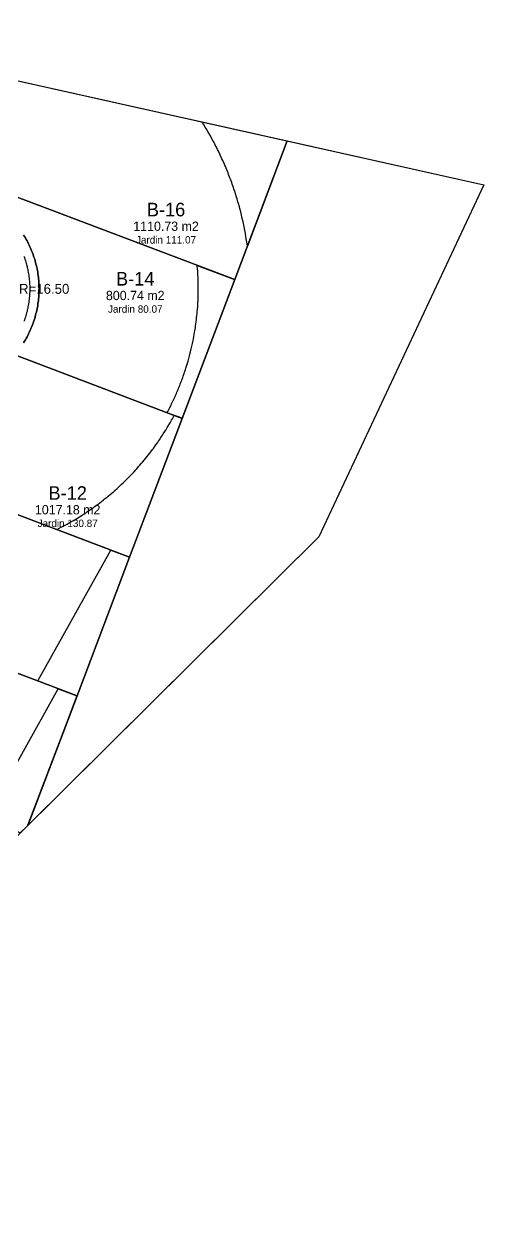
# Model space of a CAD drawing. Header units: metres. Extents: x 357848 to 358234, y 2285108 to 2285465.
# Drawn here: x 358159.7 to 358234, y 2285270.2 to 2285465.1 of the extents above; entities that cross this region are included whole.
import ezdxf
from ezdxf.enums import TextEntityAlignment as Align

# ---------------------------------------------------------------- set-up
doc = ezdxf.new("R2010")
doc.units = ezdxf.units.M
for name, color, linetype in [('ACCESO', 1, 'Continuous'), ('JARDIN-DONACION-10', 3, 'Continuous'), ('LOTES', 2, 'Continuous'), ('LOTES-GRANDES', 6, 'Continuous'), ('PARQUE-LINEAL', 94, 'Continuous'), ('POLIGONO', 5, 'Continuous'), ('TEXTO', 7, 'Continuous'), ('VIAL-ARROYO', 8, 'Continuous'), ('VIAL-DERECHO-VIA', 9, 'Continuous')]:
    doc.layers.add(name, color=color, linetype=linetype)

msp = doc.modelspace()

# ---------------------------------------------------------------- linework, layer by layer
at = {"layer": 'JARDIN-DONACION-10'}
for points in [[(358188.46, 2285449.3), (358188.46, 2285449.31), (358188.46, 2285449.31), (358188.46, 2285449.31), (358188.46, 2285449.31), (358188.46, 2285449.31), (358188.46, 2285449.31), (358188.46, 2285449.31), (358188.46, 2285449.31), (358188.46, 2285449.31), (358188.46, 2285449.31), (358188.46, 2285449.31), (358188.46, 2285449.32), (358188.46, 2285449.32), (358188.46, 2285449.32), (358188.46, 2285449.32), (358188.46, 2285449.32), (358188.46, 2285449.32), (358188.46, 2285449.32), (358188.46, 2285449.32), (358188.47, 2285449.32), (358188.47, 2285449.32), (358188.47, 2285449.32), (358188.47, 2285449.32), (358188.47, 2285449.32), (358202.22, 2285446.25), (358202.23, 2285446.25), (358202.23, 2285446.25), (358202.23, 2285446.25), (358202.23, 2285446.25), (358202.23, 2285446.25), (358202.23, 2285446.25), (358202.23, 2285446.25), (358202.23, 2285446.25), (358202.23, 2285446.24), (358202.23, 2285446.24), (358202.23, 2285446.24), (358202.23, 2285446.24), (358202.23, 2285446.24), (358202.23, 2285446.24), (358202.23, 2285446.24), (358202.23, 2285446.24), (358202.23, 2285446.24), (358195.79, 2285429.24), (358195.79, 2285429.24), (358195.79, 2285429.24), (358195.79, 2285429.24), (358195.79, 2285429.24), (358195.79, 2285429.24), (358195.79, 2285429.24), (358195.79, 2285429.24), (358195.79, 2285429.24), (358195.78, 2285429.24), (358195.78, 2285429.24), (358195.78, 2285429.23), (358195.78, 2285429.23), (358195.78, 2285429.23), (358195.78, 2285429.23), (358195.78, 2285429.24), (358195.78, 2285429.24), (358195.78, 2285429.24), (358195.78, 2285429.24), (358195.78, 2285429.24), (358195.77, 2285429.24), (358195.77, 2285429.24), (358195.77, 2285429.24), (358195.77, 2285429.24), (358195.77, 2285429.24), (358195.77, 2285429.24), (358195.77, 2285429.24), (358195.77, 2285429.24), (358195.72, 2285429.6), (358195.72, 2285429.6), (358195.68, 2285429.88), (358195.68, 2285429.88), (358195.6, 2285430.42), (358195.6, 2285430.42), (358195.55, 2285430.7), (358195.55, 2285430.7), (358195.46, 2285431.24), (358195.46, 2285431.24), (358195.41, 2285431.52), (358195.41, 2285431.52), (358195.3, 2285432.06), (358195.3, 2285432.06), (358195.25, 2285432.33), (358195.25, 2285432.33), (358195.14, 2285432.87), (358195.14, 2285432.87), (358195.08, 2285433.14), (358195.08, 2285433.14), (358194.96, 2285433.68), (358194.96, 2285433.68), (358194.89, 2285433.95), (358194.89, 2285433.95), (358194.76, 2285434.48), (358194.76, 2285434.48), (358194.7, 2285434.76), (358194.7, 2285434.76), (358194.56, 2285435.29), (358194.56, 2285435.29), (358194.49, 2285435.56), (358194.49, 2285435.56), (358194.34, 2285436.09), (358194.34, 2285436.09), (358194.26, 2285436.36), (358194.26, 2285436.36), (358194.11, 2285436.88), (358194.11, 2285436.88), (358194.03, 2285437.15), (358194.03, 2285437.15), (358193.86, 2285437.68), (358193.86, 2285437.68), (358193.78, 2285437.94), (358193.78, 2285437.94), (358193.6, 2285438.46), (358193.6, 2285438.46), (358193.51, 2285438.73), (358193.51, 2285438.73), (358193.33, 2285439.25), (358193.33, 2285439.25), (358193.24, 2285439.51), (358193.24, 2285439.51), (358193.05, 2285440.03), (358193.05, 2285440.03), (358192.95, 2285440.29), (358192.95, 2285440.29), (358192.75, 2285440.8), (358192.75, 2285440.8), (358192.65, 2285441.06), (358192.65, 2285441.06), (358192.45, 2285441.57), (358192.45, 2285441.57), (358192.34, 2285441.83), (358192.34, 2285441.83), (358192.12, 2285442.33), (358192.12, 2285442.33), (358192.01, 2285442.59), (358192.01, 2285442.59), (358191.79, 2285443.09), (358191.79, 2285443.09), (358191.67, 2285443.35), (358191.67, 2285443.35), (358191.44, 2285443.85), (358191.44, 2285443.85), (358191.32, 2285444.1), (358191.32, 2285444.1), (358191.09, 2285444.59), (358191.09, 2285444.59), (358190.96, 2285444.85), (358190.96, 2285444.85), (358190.71, 2285445.34), (358190.71, 2285445.34), (358190.59, 2285445.58), (358190.59, 2285445.59), (358190.33, 2285446.07), (358190.33, 2285446.07), (358190.2, 2285446.32), (358190.2, 2285446.32), (358189.94, 2285446.8), (358189.94, 2285446.8), (358189.8, 2285447.05), (358189.8, 2285447.05), (358189.53, 2285447.52), (358189.53, 2285447.52), (358189.39, 2285447.77), (358189.39, 2285447.77), (358189.11, 2285448.24), (358189.11, 2285448.24), (358188.97, 2285448.48), (358188.97, 2285448.48), (358188.68, 2285448.95), (358188.68, 2285448.95), (358188.53, 2285449.19), (358188.53, 2285449.19), (358188.46, 2285449.3)], [(358182.8, 2285402.28), (358182.8, 2285402.28), (358182.8, 2285402.28), (358182.8, 2285402.28), (358182.8, 2285402.28), (358182.8, 2285402.28), (358182.8, 2285402.29), (358182.8, 2285402.29), (358182.79, 2285402.29), (358182.79, 2285402.29), (358182.79, 2285402.29), (358182.79, 2285402.29), (358182.79, 2285402.29), (358182.79, 2285402.29), (358182.79, 2285402.29), (358182.79, 2285402.29), (358182.79, 2285402.3), (358182.8, 2285402.3), (358182.89, 2285402.48), (358182.89, 2285402.48), (358183.12, 2285402.91), (358183.12, 2285402.91), (358183.21, 2285403.09), (358183.21, 2285403.09), (358183.43, 2285403.52), (358183.43, 2285403.52), (358183.52, 2285403.71), (358183.52, 2285403.71), (358183.73, 2285404.14), (358183.73, 2285404.14), (358183.82, 2285404.34), (358183.82, 2285404.34), (358184.02, 2285404.77), (358184.02, 2285404.77), (358184.11, 2285404.96), (358184.11, 2285404.96), (358184.31, 2285405.4), (358184.31, 2285405.4), (358184.39, 2285405.6), (358184.39, 2285405.6), (358184.58, 2285406.04), (358184.58, 2285406.04), (358184.66, 2285406.23), (358184.66, 2285406.23), (358184.84, 2285406.68), (358184.84, 2285406.68), (358184.92, 2285406.88), (358184.92, 2285406.88), (358185.09, 2285407.32), (358185.09, 2285407.32), (358185.16, 2285407.52), (358185.16, 2285407.52), (358185.33, 2285407.97), (358185.33, 2285407.97), (358185.4, 2285408.17), (358185.4, 2285408.17), (358185.56, 2285408.62), (358185.56, 2285408.62), (358185.63, 2285408.82), (358185.63, 2285408.82), (358185.78, 2285409.28), (358185.78, 2285409.28), (358185.84, 2285409.48), (358185.84, 2285409.48), (358185.98, 2285409.94), (358185.98, 2285409.94), (358186.04, 2285410.14), (358186.04, 2285410.14), (358186.18, 2285410.6), (358186.18, 2285410.6), (358186.24, 2285410.81), (358186.24, 2285410.81), (358186.37, 2285411.27), (358186.37, 2285411.27), (358186.42, 2285411.47), (358186.42, 2285411.47), (358186.54, 2285411.94), (358186.54, 2285411.94), (358186.59, 2285412.14), (358186.59, 2285412.14), (358186.71, 2285412.61), (358186.71, 2285412.61), (358186.75, 2285412.81), (358186.75, 2285412.81), (358186.86, 2285413.28), (358186.86, 2285413.28), (358186.9, 2285413.49), (358186.9, 2285413.49), (358187, 2285413.96), (358187, 2285413.96), (358187.04, 2285414.17), (358187.04, 2285414.17), (358187.13, 2285414.64), (358187.13, 2285414.64), (358187.17, 2285414.85), (358187.17, 2285414.85), (358187.25, 2285415.32), (358187.25, 2285415.32), (358187.29, 2285415.53), (358187.29, 2285415.53), (358187.36, 2285416), (358187.36, 2285416), (358187.39, 2285416.21), (358187.39, 2285416.21), (358187.46, 2285416.69), (358187.46, 2285416.69), (358187.49, 2285416.9), (358187.49, 2285416.9), (358187.54, 2285417.37), (358187.54, 2285417.37), (358187.57, 2285417.58), (358187.57, 2285417.58), (358187.62, 2285418.06), (358187.62, 2285418.06), (358187.64, 2285418.27), (358187.64, 2285418.27), (358187.68, 2285418.75), (358187.68, 2285418.75), (358187.7, 2285418.96), (358187.7, 2285418.96), (358187.74, 2285419.44), (358187.74, 2285419.44), (358187.75, 2285419.65), (358187.75, 2285419.65), (358187.78, 2285420.13), (358187.78, 2285420.13), (358187.79, 2285420.34), (358187.79, 2285420.34), (358187.81, 2285420.82), (358187.81, 2285420.82), (358187.81, 2285421.03), (358187.81, 2285421.03), (358187.83, 2285421.51), (358187.83, 2285421.51), (358187.83, 2285421.72), (358187.83, 2285421.72), (358187.83, 2285422.2), (358187.83, 2285422.2), (358187.83, 2285422.41), (358187.83, 2285422.41), (358187.83, 2285422.89), (358187.83, 2285422.89), (358187.83, 2285423.1), (358187.83, 2285423.1), (358187.81, 2285423.58), (358187.81, 2285423.58), (358187.81, 2285423.8), (358187.81, 2285423.8), (358187.79, 2285424.28), (358187.79, 2285424.28), (358187.78, 2285424.49), (358187.78, 2285424.49), (358187.75, 2285424.97), (358187.75, 2285424.97), (358187.74, 2285425.18), (358187.74, 2285425.18), (358187.7, 2285425.66), (358187.7, 2285425.66), (358187.68, 2285425.87), (358187.68, 2285425.87), (358187.66, 2285426.09), (358187.66, 2285426.09), (358187.66, 2285426.09), (358187.66, 2285426.09), (358187.66, 2285426.09), (358187.66, 2285426.09), (358187.66, 2285426.09), (358187.67, 2285426.1), (358187.67, 2285426.1), (358187.67, 2285426.1), (358187.67, 2285426.1), (358187.67, 2285426.1), (358187.67, 2285426.1), (358187.67, 2285426.1), (358187.67, 2285426.1), (358187.67, 2285426.1), (358187.67, 2285426.1), (358187.67, 2285426.1), (358187.67, 2285426.1), (358187.68, 2285426.1), (358187.68, 2285426.1), (358187.68, 2285426.1), (358193.72, 2285423.81), (358193.72, 2285423.81), (358193.72, 2285423.81), (358193.72, 2285423.81), (358193.73, 2285423.81), (358193.73, 2285423.81), (358193.73, 2285423.81), (358193.73, 2285423.8), (358193.73, 2285423.8), (358193.73, 2285423.8), (358193.73, 2285423.8), (358193.73, 2285423.8), (358193.73, 2285423.8), (358193.73, 2285423.8), (358193.73, 2285423.8), (358193.73, 2285423.8), (358193.73, 2285423.8), (358185.23, 2285401.37), (358185.23, 2285401.37), (358185.23, 2285401.37), (358185.23, 2285401.37), (358185.23, 2285401.37), (358185.23, 2285401.37), (358185.23, 2285401.37), (358185.23, 2285401.37), (358185.22, 2285401.37), (358185.22, 2285401.37), (358185.22, 2285401.37), (358185.22, 2285401.37), (358185.22, 2285401.37), (358185.22, 2285401.37), (358185.22, 2285401.37), (358185.22, 2285401.37), (358185.22, 2285401.37), (358182.8, 2285402.28)], [(358164.97, 2285383.37), (358164.97, 2285383.37), (358164.97, 2285383.37), (358164.97, 2285383.37), (358164.97, 2285383.37), (358164.97, 2285383.38), (358164.97, 2285383.38), (358164.97, 2285383.38), (358164.97, 2285383.38), (358164.96, 2285383.38), (358164.96, 2285383.38), (358164.96, 2285383.38), (358164.96, 2285383.38), (358164.96, 2285383.38), (358164.96, 2285383.38), (358164.96, 2285383.38), (358164.96, 2285383.39), (358164.97, 2285383.39), (358164.97, 2285383.39), (358164.97, 2285383.39), (358164.97, 2285383.39), (358164.97, 2285383.39), (358164.97, 2285383.39), (358164.97, 2285383.39), (358164.97, 2285383.39), (358165.34, 2285383.58), (358165.34, 2285383.58), (358165.54, 2285383.68), (358165.54, 2285383.68), (358165.98, 2285383.91), (358165.98, 2285383.91), (358166.17, 2285384.01), (358166.17, 2285384.01), (358166.6, 2285384.25), (358166.6, 2285384.25), (358166.79, 2285384.35), (358166.79, 2285384.35), (358167.22, 2285384.6), (358167.22, 2285384.6), (358167.41, 2285384.71), (358167.41, 2285384.71), (358167.83, 2285384.96), (358167.84, 2285384.96), (358168.02, 2285385.07), (358168.02, 2285385.07), (358168.44, 2285385.32), (358168.44, 2285385.32), (358168.63, 2285385.44), (358168.63, 2285385.44), (358169.05, 2285385.7), (358169.05, 2285385.7), (358169.23, 2285385.82), (358169.23, 2285385.82), (358169.64, 2285386.09), (358169.64, 2285386.09), (358169.82, 2285386.22), (358169.82, 2285386.22), (358170.23, 2285386.49), (358170.23, 2285386.49), (358170.41, 2285386.62), (358170.41, 2285386.62), (358170.81, 2285386.9), (358170.81, 2285386.9), (358170.99, 2285387.03), (358170.99, 2285387.03), (358171.39, 2285387.32), (358171.39, 2285387.32), (358171.57, 2285387.45), (358171.57, 2285387.45), (358171.96, 2285387.74), (358171.96, 2285387.74), (358172.13, 2285387.88), (358172.13, 2285387.88), (358172.52, 2285388.18), (358172.52, 2285388.18), (358172.69, 2285388.32), (358172.69, 2285388.32), (358173.07, 2285388.63), (358173.07, 2285388.63), (358173.25, 2285388.77), (358173.25, 2285388.77), (358173.62, 2285389.08), (358173.62, 2285389.08), (358173.79, 2285389.22), (358173.79, 2285389.22), (358174.16, 2285389.54), (358174.16, 2285389.54), (358174.33, 2285389.69), (358174.33, 2285389.69), (358174.69, 2285390.02), (358174.69, 2285390.02), (358174.86, 2285390.16), (358174.86, 2285390.16), (358175.22, 2285390.5), (358175.22, 2285390.5), (358175.38, 2285390.65), (358175.38, 2285390.65), (358175.74, 2285390.99), (358175.74, 2285390.99), (358175.89, 2285391.14), (358175.89, 2285391.14), (358176.24, 2285391.48), (358176.24, 2285391.48), (358176.4, 2285391.64), (358176.4, 2285391.64), (358176.74, 2285391.99), (358176.74, 2285391.99), (358176.9, 2285392.15), (358176.9, 2285392.15), (358177.24, 2285392.5), (358177.24, 2285392.5), (358177.39, 2285392.66), (358177.39, 2285392.66), (358177.72, 2285393.03), (358177.72, 2285393.03), (358177.87, 2285393.19), (358177.87, 2285393.19), (358178.19, 2285393.56), (358178.19, 2285393.56), (358178.34, 2285393.72), (358178.34, 2285393.72), (358178.66, 2285394.09), (358178.66, 2285394.09), (358178.8, 2285394.26), (358178.8, 2285394.26), (358179.12, 2285394.64), (358179.12, 2285394.64), (358179.26, 2285394.81), (358179.26, 2285394.81), (358179.57, 2285395.19), (358179.57, 2285395.19), (358179.7, 2285395.36), (358179.7, 2285395.36), (358180, 2285395.75), (358180, 2285395.75), (358180.14, 2285395.93), (358180.14, 2285395.93), (358180.43, 2285396.32), (358180.43, 2285396.32), (358180.57, 2285396.49), (358180.57, 2285396.49), (358180.86, 2285396.89), (358180.86, 2285396.89), (358180.98, 2285397.07), (358180.98, 2285397.07), (358181.27, 2285397.47), (358181.27, 2285397.47), (358181.39, 2285397.65), (358181.39, 2285397.65), (358181.67, 2285398.06), (358181.67, 2285398.06), (358181.79, 2285398.24), (358181.79, 2285398.24), (358182.06, 2285398.65), (358182.06, 2285398.65), (358182.18, 2285398.84), (358182.18, 2285398.84), (358182.44, 2285399.25), (358182.44, 2285399.25), (358182.56, 2285399.44), (358182.56, 2285399.44), (358182.81, 2285399.86), (358182.81, 2285399.86), (358182.93, 2285400.05), (358182.93, 2285400.05), (358183.18, 2285400.47), (358183.18, 2285400.47), (358183.29, 2285400.66), (358183.29, 2285400.66), (358183.53, 2285401.09), (358183.53, 2285401.09), (358183.64, 2285401.28), (358183.64, 2285401.28), (358183.87, 2285401.71), (358183.87, 2285401.71), (358183.94, 2285401.84), (358183.94, 2285401.84), (358183.94, 2285401.84), (358183.94, 2285401.84), (358183.94, 2285401.84), (358183.94, 2285401.84), (358183.94, 2285401.85), (358183.94, 2285401.85), (358183.94, 2285401.85), (358183.95, 2285401.85), (358183.95, 2285401.85), (358183.95, 2285401.85), (358183.95, 2285401.85), (358183.95, 2285401.85), (358183.95, 2285401.85), (358183.95, 2285401.85), (358185.22, 2285401.37), (358185.22, 2285401.37), (358185.22, 2285401.37), (358185.22, 2285401.36), (358185.22, 2285401.36), (358185.22, 2285401.36), (358185.22, 2285401.36), (358185.22, 2285401.36), (358185.22, 2285401.36), (358185.22, 2285401.36), (358185.22, 2285401.36), (358185.22, 2285401.36), (358185.22, 2285401.36), (358185.22, 2285401.36), (358185.22, 2285401.36), (358185.22, 2285401.35), (358185.22, 2285401.35), (358176.73, 2285378.93), (358176.73, 2285378.93), (358176.72, 2285378.93), (358176.72, 2285378.93), (358176.72, 2285378.93), (358176.72, 2285378.93), (358176.72, 2285378.92), (358176.72, 2285378.92), (358176.72, 2285378.92), (358176.72, 2285378.92), (358176.72, 2285378.92), (358176.72, 2285378.92), (358176.72, 2285378.92), (358176.72, 2285378.92), (358176.71, 2285378.92), (358176.71, 2285378.92), (358176.71, 2285378.92), (358164.97, 2285383.37)], [(358161.91, 2285358.87), (358161.91, 2285358.87), (358161.9, 2285358.87), (358161.9, 2285358.87), (358161.9, 2285358.87), (358161.9, 2285358.87), (358161.9, 2285358.87), (358161.9, 2285358.87), (358161.9, 2285358.87), (358161.9, 2285358.88), (358161.9, 2285358.88), (358161.9, 2285358.88), (358161.9, 2285358.88), (358161.9, 2285358.88), (358161.9, 2285358.88), (358161.9, 2285358.88), (358161.9, 2285358.88), (358161.9, 2285358.88), (358173.69, 2285380.06), (358173.69, 2285380.06), (358173.69, 2285380.06), (358173.69, 2285380.06), (358173.69, 2285380.06), (358173.69, 2285380.06), (358173.69, 2285380.06), (358173.69, 2285380.06), (358173.69, 2285380.06), (358173.7, 2285380.07), (358173.7, 2285380.07), (358173.7, 2285380.07), (358173.7, 2285380.07), (358173.7, 2285380.07), (358173.7, 2285380.06), (358173.7, 2285380.06), (358176.71, 2285378.92), (358176.71, 2285378.92), (358176.71, 2285378.92), (358176.72, 2285378.92), (358176.72, 2285378.92), (358176.72, 2285378.92), (358176.72, 2285378.92), (358176.72, 2285378.92), (358176.72, 2285378.92), (358176.72, 2285378.92), (358176.72, 2285378.92), (358176.72, 2285378.92), (358176.72, 2285378.91), (358176.72, 2285378.91), (358176.72, 2285378.91), (358176.72, 2285378.91), (358176.72, 2285378.91), (358168.22, 2285356.49), (358168.22, 2285356.49), (358168.22, 2285356.48), (358168.22, 2285356.48), (358168.22, 2285356.48), (358168.22, 2285356.48), (358168.22, 2285356.48), (358168.22, 2285356.48), (358168.22, 2285356.48), (358168.21, 2285356.48), (358168.21, 2285356.48), (358168.21, 2285356.48), (358168.21, 2285356.48), (358168.21, 2285356.48), (358168.21, 2285356.48), (358168.21, 2285356.48), (358168.21, 2285356.48), (358161.91, 2285358.87)]]:
    msp.add_lwpolyline(points, close=True, dxfattribs=at)
msp.add_lwpolyline([(358153.38, 2285336.45), (358165.16, 2285357.63), (358165.16, 2285357.63), (358165.17, 2285357.63), (358165.17, 2285357.63), (358165.17, 2285357.63), (358165.17, 2285357.63), (358165.17, 2285357.63), (358165.17, 2285357.63), (358165.17, 2285357.63), (358165.17, 2285357.63), (358165.17, 2285357.63), (358165.17, 2285357.63), (358165.17, 2285357.63), (358165.17, 2285357.63), (358165.18, 2285357.63), (358165.18, 2285357.63), (358168.21, 2285356.48), (358168.21, 2285356.48), (358168.21, 2285356.48), (358168.21, 2285356.48), (358168.21, 2285356.48), (358168.21, 2285356.48), (358168.21, 2285356.48), (358168.21, 2285356.48), (358168.21, 2285356.48), (358168.21, 2285356.47), (358168.21, 2285356.47), (358168.21, 2285356.47), (358168.21, 2285356.47), (358168.21, 2285356.47), (358168.21, 2285356.47), (358168.21, 2285356.47), (358168.21, 2285356.47), (358160.28, 2285335.52), (358160.28, 2285335.52), (358160.27, 2285335.52), (358160.27, 2285335.52), (358160.27, 2285335.52), (358159.04, 2285334.3)], dxfattribs=at)
at = {"layer": 'LOTES'}
for points in [[(358141.83, 2285443.47), (358193.73, 2285423.81), (358185.23, 2285401.36), (358158.15, 2285411.62)], [(358159.59, 2285413.59), (358159.73, 2285413.82), (358159.73, 2285413.82), (358159.73, 2285413.82), (358159.73, 2285413.82), (358159.73, 2285413.82), (358159.86, 2285414.06), (358159.86, 2285414.06), (358159.86, 2285414.06), (358159.86, 2285414.06), (358159.86, 2285414.06), (358160, 2285414.29), (358160, 2285414.29), (358160, 2285414.29), (358160, 2285414.29), (358160, 2285414.29), (358160.13, 2285414.53), (358160.13, 2285414.53), (358160.13, 2285414.53), (358160.13, 2285414.53), (358160.13, 2285414.53), (358160.25, 2285414.77), (358160.25, 2285414.77), (358160.25, 2285414.77), (358160.25, 2285414.77), (358160.25, 2285414.77), (358160.37, 2285415.01), (358160.37, 2285415.01), (358160.37, 2285415.01), (358160.37, 2285415.01), (358160.37, 2285415.01), (358160.49, 2285415.25), (358160.49, 2285415.25), (358160.49, 2285415.25), (358160.49, 2285415.25), (358160.49, 2285415.25), (358160.6, 2285415.5), (358160.6, 2285415.5), (358160.6, 2285415.5), (358160.6, 2285415.5), (358160.6, 2285415.5), (358160.71, 2285415.74), (358160.71, 2285415.74), (358160.71, 2285415.74), (358160.71, 2285415.74), (358160.71, 2285415.74), (358160.82, 2285415.99), (358160.82, 2285415.99), (358160.82, 2285415.99), (358160.82, 2285415.99), (358160.82, 2285415.99), (358160.92, 2285416.24), (358160.92, 2285416.24), (358160.92, 2285416.24), (358160.92, 2285416.24), (358160.92, 2285416.24), (358161.02, 2285416.5), (358161.02, 2285416.5), (358161.02, 2285416.5), (358161.02, 2285416.5), (358161.02, 2285416.5), (358161.11, 2285416.75), (358161.11, 2285416.75), (358161.11, 2285416.75), (358161.11, 2285416.75), (358161.11, 2285416.75), (358161.2, 2285417), (358161.2, 2285417), (358161.2, 2285417), (358161.2, 2285417), (358161.2, 2285417), (358161.28, 2285417.26), (358161.28, 2285417.26), (358161.28, 2285417.26), (358161.28, 2285417.26), (358161.28, 2285417.26), (358161.37, 2285417.52), (358161.37, 2285417.52), (358161.37, 2285417.52), (358161.37, 2285417.52), (358161.37, 2285417.52), (358161.44, 2285417.78), (358161.44, 2285417.78), (358161.44, 2285417.78), (358161.44, 2285417.78), (358161.44, 2285417.78), (358161.51, 2285418.04), (358161.51, 2285418.04), (358161.51, 2285418.04), (358161.51, 2285418.04), (358161.51, 2285418.04), (358161.58, 2285418.3), (358161.58, 2285418.3), (358161.58, 2285418.3), (358161.58, 2285418.3), (358161.58, 2285418.3), (358161.64, 2285418.56), (358161.64, 2285418.56), (358161.64, 2285418.56), (358161.64, 2285418.56), (358161.64, 2285418.56), (358161.7, 2285418.82), (358161.7, 2285418.82), (358161.7, 2285418.82), (358161.7, 2285418.82), (358161.7, 2285418.82), (358161.76, 2285419.09), (358161.76, 2285419.09), (358161.76, 2285419.09), (358161.76, 2285419.09), (358161.76, 2285419.09), (358161.81, 2285419.35), (358161.81, 2285419.35), (358161.81, 2285419.35), (358161.81, 2285419.35), (358161.81, 2285419.35), (358161.86, 2285419.62), (358161.86, 2285419.62), (358161.86, 2285419.62), (358161.86, 2285419.62), (358161.86, 2285419.62), (358161.9, 2285419.89), (358161.9, 2285419.89), (358161.9, 2285419.89), (358161.9, 2285419.89), (358161.9, 2285419.89), (358161.93, 2285420.15), (358161.93, 2285420.15), (358161.93, 2285420.15), (358161.93, 2285420.15), (358161.93, 2285420.15), (358161.97, 2285420.42), (358161.97, 2285420.42), (358161.97, 2285420.42), (358161.97, 2285420.42), (358161.97, 2285420.42), (358162, 2285420.69), (358162, 2285420.69), (358162, 2285420.69), (358162, 2285420.69), (358162, 2285420.69), (358162.02, 2285420.96), (358162.02, 2285420.96), (358162.02, 2285420.96), (358162.02, 2285420.96), (358162.02, 2285420.96), (358162.04, 2285421.23), (358162.04, 2285421.23), (358162.04, 2285421.23), (358162.04, 2285421.23), (358162.04, 2285421.23), (358162.06, 2285421.5), (358162.06, 2285421.5), (358162.06, 2285421.5), (358162.06, 2285421.5), (358162.06, 2285421.5), (358162.07, 2285421.77), (358162.07, 2285421.77), (358162.07, 2285421.77), (358162.07, 2285421.77), (358162.07, 2285421.77), (358162.07, 2285422.04), (358162.07, 2285422.04), (358162.07, 2285422.04), (358162.07, 2285422.04), (358162.07, 2285422.04), (358162.08, 2285422.31), (358162.08, 2285422.31), (358162.08, 2285422.31), (358162.08, 2285422.31), (358162.08, 2285422.31), (358162.07, 2285422.58), (358162.07, 2285422.58), (358162.07, 2285422.58), (358162.07, 2285422.58), (358162.07, 2285422.58), (358162.07, 2285422.85), (358162.07, 2285422.85), (358162.07, 2285422.85), (358162.07, 2285422.85), (358162.07, 2285422.85), (358162.06, 2285423.12), (358162.06, 2285423.12), (358162.06, 2285423.12), (358162.06, 2285423.12), (358162.06, 2285423.12), (358162.04, 2285423.39), (358162.04, 2285423.39), (358162.04, 2285423.39), (358162.04, 2285423.39), (358162.04, 2285423.39), (358162.02, 2285423.66), (358162.02, 2285423.66), (358162.02, 2285423.66), (358162.02, 2285423.66), (358162.02, 2285423.66), (358162, 2285423.92), (358162, 2285423.92), (358162, 2285423.92), (358162, 2285423.92), (358162, 2285423.92), (358161.97, 2285424.19), (358161.97, 2285424.19), (358161.97, 2285424.19), (358161.97, 2285424.19), (358161.97, 2285424.19), (358161.93, 2285424.46), (358161.93, 2285424.46), (358161.93, 2285424.46), (358161.93, 2285424.46), (358161.93, 2285424.46), (358161.9, 2285424.73), (358161.9, 2285424.73), (358161.9, 2285424.73), (358161.9, 2285424.73), (358161.9, 2285424.73), (358161.86, 2285425), (358161.86, 2285425), (358161.86, 2285425), (358161.86, 2285425), (358161.86, 2285425), (358161.81, 2285425.26), (358161.81, 2285425.26), (358161.81, 2285425.26), (358161.81, 2285425.26), (358161.81, 2285425.26), (358161.76, 2285425.53), (358161.76, 2285425.53), (358161.76, 2285425.53), (358161.76, 2285425.53), (358161.76, 2285425.53), (358161.7, 2285425.79), (358161.7, 2285425.79), (358161.7, 2285425.79), (358161.7, 2285425.79), (358161.7, 2285425.79), (358161.64, 2285426.05), (358161.64, 2285426.05), (358161.64, 2285426.05), (358161.64, 2285426.05), (358161.64, 2285426.05), (358161.58, 2285426.32), (358161.58, 2285426.32), (358161.58, 2285426.32), (358161.58, 2285426.32), (358161.58, 2285426.32), (358161.51, 2285426.58), (358161.51, 2285426.58), (358161.51, 2285426.58), (358161.51, 2285426.58), (358161.51, 2285426.58), (358161.44, 2285426.84), (358161.44, 2285426.84), (358161.44, 2285426.84), (358161.44, 2285426.84), (358161.44, 2285426.84), (358161.37, 2285427.1), (358161.37, 2285427.1), (358161.37, 2285427.1), (358161.37, 2285427.1), (358161.37, 2285427.1), (358161.28, 2285427.35), (358161.28, 2285427.35), (358161.28, 2285427.35), (358161.28, 2285427.35), (358161.28, 2285427.35), (358161.2, 2285427.61), (358161.2, 2285427.61), (358161.2, 2285427.61), (358161.2, 2285427.61), (358161.2, 2285427.61), (358161.11, 2285427.87), (358161.11, 2285427.87), (358161.11, 2285427.87), (358161.11, 2285427.87), (358161.11, 2285427.87), (358161.02, 2285428.12), (358161.02, 2285428.12), (358161.02, 2285428.12), (358161.02, 2285428.12), (358161.02, 2285428.12), (358160.92, 2285428.37), (358160.92, 2285428.37), (358160.92, 2285428.37), (358160.92, 2285428.37), (358160.92, 2285428.37), (358160.82, 2285428.62), (358160.82, 2285428.62), (358160.82, 2285428.62), (358160.82, 2285428.62), (358160.82, 2285428.62), (358160.71, 2285428.87), (358160.71, 2285428.87), (358160.71, 2285428.87), (358160.71, 2285428.87), (358160.71, 2285428.87), (358160.6, 2285429.12), (358160.6, 2285429.12), (358160.6, 2285429.12), (358160.6, 2285429.12), (358160.6, 2285429.12), (358160.49, 2285429.36), (358160.49, 2285429.36), (358160.49, 2285429.36), (358160.49, 2285429.36), (358160.49, 2285429.36), (358160.37, 2285429.61), (358160.37, 2285429.61), (358160.37, 2285429.61), (358160.37, 2285429.61), (358160.37, 2285429.61), (358160.25, 2285429.85), (358160.25, 2285429.85), (358160.25, 2285429.85), (358160.25, 2285429.85), (358160.25, 2285429.85), (358160.13, 2285430.09), (358160.13, 2285430.09), (358160.13, 2285430.09), (358160.13, 2285430.09), (358160.13, 2285430.09), (358160, 2285430.32), (358160, 2285430.32), (358160, 2285430.32), (358160, 2285430.32), (358160, 2285430.32), (358159.86, 2285430.56), (358159.86, 2285430.56), (358159.86, 2285430.56), (358159.86, 2285430.56), (358159.86, 2285430.56), (358159.73, 2285430.79), (358159.73, 2285430.79), (358159.73, 2285430.79), (358159.73, 2285430.79), (358159.73, 2285430.79), (358159.59, 2285431.02)]]:
    msp.add_lwpolyline(points, dxfattribs=at)
at = {"layer": 'LOTES-GRANDES'}
for points in [[(358147.51, 2285458.45), (358147.51, 2285458.45), (358147.51, 2285458.45), (358147.51, 2285458.45), (358147.51, 2285458.45), (358147.51, 2285458.45), (358147.51, 2285458.45), (358147.51, 2285458.46), (358147.51, 2285458.46), (358147.51, 2285458.46), (358147.52, 2285458.46), (358147.52, 2285458.46), (358147.52, 2285458.46), (358147.52, 2285458.46), (358147.52, 2285458.46), (358147.52, 2285458.46), (358202.24, 2285446.25), (358193.73, 2285423.81), (358141.83, 2285443.47), (358147.51, 2285458.45)], [(358129.97, 2285396.64), (358176.72, 2285378.92), (358168.22, 2285356.48), (358121.46, 2285374.19), (358129.97, 2285396.64)], [(358159.04, 2285334.29), (358112.96, 2285351.75), (358121.46, 2285374.19), (358168.22, 2285356.48), (358160.28, 2285335.52), (358159.04, 2285334.29)]]:
    msp.add_lwpolyline(points, close=True, dxfattribs=at)
msp.add_lwpolyline([(358158.15, 2285411.62), (358185.23, 2285401.36), (358176.72, 2285378.92), (358129.97, 2285396.64)], dxfattribs=at)
at = {"layer": 'PARQUE-LINEAL'}
msp.add_lwpolyline([(358160.31, 2285335.55), (358160.31, 2285335.55), (358160.31, 2285335.55), (358160.31, 2285335.55), (358160.3, 2285335.55), (358160.3, 2285335.55), (358160.3, 2285335.55), (358160.3, 2285335.55), (358160.3, 2285335.55), (358160.3, 2285335.55), (358160.3, 2285335.55), (358160.3, 2285335.55), (358160.3, 2285335.55), (358160.3, 2285335.55), (358160.3, 2285335.55), (358160.29, 2285335.55), (358160.29, 2285335.55), (358160.29, 2285335.55), (358160.29, 2285335.55), (358160.29, 2285335.55), (358160.29, 2285335.55), (358160.29, 2285335.55), (358160.29, 2285335.55), (358160.29, 2285335.56), (358160.29, 2285335.56), (358160.29, 2285335.56), (358160.29, 2285335.56), (358160.29, 2285335.56), (358160.29, 2285335.56), (358168.22, 2285356.48), (358176.72, 2285378.92), (358185.23, 2285401.36), (358193.73, 2285423.81), (358202.23, 2285446.24), (358202.23, 2285446.24), (358202.23, 2285446.24), (358202.23, 2285446.24), (358202.23, 2285446.24), (358202.24, 2285446.24), (358202.24, 2285446.24), (358202.24, 2285446.24), (358202.24, 2285446.25), (358202.24, 2285446.25), (358202.24, 2285446.25), (358202.24, 2285446.25), (358202.24, 2285446.25), (358202.24, 2285446.25), (358202.24, 2285446.25), (358202.24, 2285446.25), (358234.02, 2285439.15), (358234.02, 2285439.15), (358234.02, 2285439.15), (358234.03, 2285439.15), (358234.03, 2285439.15), (358234.03, 2285439.15), (358234.03, 2285439.15), (358234.03, 2285439.15), (358234.03, 2285439.15), (358234.03, 2285439.15), (358234.03, 2285439.15), (358234.03, 2285439.15), (358234.03, 2285439.15), (358234.03, 2285439.15), (358234.03, 2285439.15), (358234.03, 2285439.15), (358234.03, 2285439.15), (358234.03, 2285439.14), (358234.03, 2285439.14), (358234.03, 2285439.14), (358234.03, 2285439.14), (358234.03, 2285439.14), (358234.03, 2285439.14), (358234.03, 2285439.14), (358234.03, 2285439.14), (358207.33, 2285382.17), (358207.33, 2285382.17), (358207.33, 2285382.17), (358207.33, 2285382.17), (358207.33, 2285382.17), (358207.33, 2285382.17), (358207.33, 2285382.17), (358207.33, 2285382.17), (358207.33, 2285382.17), (358207.33, 2285382.17), (358207.33, 2285382.17), (358160.31, 2285335.55)], close=True, dxfattribs=at)
at = {"layer": 'POLIGONO'}
msp.add_lwpolyline([(358047, 2285277.87), (358117.57, 2285465.14), (358234.04, 2285439.15), (358207.33, 2285382.17), (358137.84, 2285313.27), (358090.15, 2285273.1), (358086.58, 2285270.95), (358082.52, 2285270.24), (358079.54, 2285270.6), (358047, 2285277.87)], close=True, dxfattribs=at)
at = {"layer": 'VIAL-ARROYO'}
msp.add_lwpolyline([(358159.61, 2285427.59), (358159.7, 2285427.36), (358159.7, 2285427.36), (358159.78, 2285427.13), (358159.78, 2285427.13), (358159.86, 2285426.9), (358159.86, 2285426.9), (358159.93, 2285426.66), (358159.93, 2285426.66), (358160, 2285426.43), (358160, 2285426.43), (358160.06, 2285426.19), (358160.06, 2285426.19), (358160.13, 2285425.95), (358160.13, 2285425.95), (358160.18, 2285425.71), (358160.18, 2285425.71), (358160.24, 2285425.47), (358160.24, 2285425.47), (358160.29, 2285425.23), (358160.29, 2285425.23), (358160.33, 2285424.99), (358160.33, 2285424.99), (358160.38, 2285424.75), (358160.38, 2285424.75), (358160.41, 2285424.51), (358160.41, 2285424.51), (358160.45, 2285424.27), (358160.45, 2285424.27), (358160.48, 2285424.02), (358160.48, 2285424.02), (358160.5, 2285423.78), (358160.5, 2285423.78), (358160.53, 2285423.53), (358160.53, 2285423.53), (358160.54, 2285423.29), (358160.54, 2285423.29), (358160.56, 2285423.04), (358160.56, 2285423.04), (358160.57, 2285422.8), (358160.57, 2285422.8), (358160.57, 2285422.55), (358160.57, 2285422.55), (358160.58, 2285422.31), (358160.58, 2285422.31), (358160.57, 2285422.06), (358160.57, 2285422.06), (358160.57, 2285421.82), (358160.57, 2285421.82), (358160.56, 2285421.57), (358160.56, 2285421.57), (358160.54, 2285421.33), (358160.54, 2285421.33), (358160.53, 2285421.08), (358160.53, 2285421.08), (358160.5, 2285420.84), (358160.5, 2285420.84), (358160.48, 2285420.59), (358160.48, 2285420.59), (358160.45, 2285420.35), (358160.45, 2285420.35), (358160.41, 2285420.11), (358160.41, 2285420.11), (358160.38, 2285419.86), (358160.38, 2285419.86), (358160.33, 2285419.62), (358160.33, 2285419.62), (358160.29, 2285419.38), (358160.29, 2285419.38), (358160.24, 2285419.14), (358160.24, 2285419.14), (358160.18, 2285418.9), (358160.18, 2285418.9), (358160.13, 2285418.66), (358160.13, 2285418.66), (358160.06, 2285418.43), (358160.06, 2285418.43), (358160, 2285418.19), (358160, 2285418.19), (358159.93, 2285417.95), (358159.93, 2285417.95), (358159.86, 2285417.72), (358159.86, 2285417.72), (358159.78, 2285417.49), (358159.78, 2285417.49), (358159.7, 2285417.25), (358159.7, 2285417.25), (358159.61, 2285417.02)], dxfattribs=at)
at = {"layer": 'VIAL-DERECHO-VIA'}
msp.add_lwpolyline([(358159.59, 2285431.02), (358159.73, 2285430.79), (358159.73, 2285430.79), (358159.86, 2285430.56), (358159.86, 2285430.56), (358160, 2285430.32), (358160, 2285430.32), (358160.13, 2285430.09), (358160.13, 2285430.09), (358160.25, 2285429.85), (358160.25, 2285429.85), (358160.37, 2285429.61), (358160.37, 2285429.61), (358160.49, 2285429.36), (358160.49, 2285429.36), (358160.6, 2285429.12), (358160.6, 2285429.12), (358160.71, 2285428.87), (358160.71, 2285428.87), (358160.82, 2285428.62), (358160.82, 2285428.62), (358160.92, 2285428.37), (358160.92, 2285428.37), (358161.02, 2285428.12), (358161.02, 2285428.12), (358161.11, 2285427.87), (358161.11, 2285427.87), (358161.2, 2285427.61), (358161.2, 2285427.61), (358161.28, 2285427.35), (358161.28, 2285427.35), (358161.37, 2285427.1), (358161.37, 2285427.1), (358161.44, 2285426.84), (358161.44, 2285426.84), (358161.51, 2285426.58), (358161.51, 2285426.58), (358161.58, 2285426.32), (358161.58, 2285426.32), (358161.64, 2285426.05), (358161.64, 2285426.05), (358161.7, 2285425.79), (358161.7, 2285425.79), (358161.76, 2285425.53), (358161.76, 2285425.53), (358161.81, 2285425.26), (358161.81, 2285425.26), (358161.86, 2285425), (358161.86, 2285425), (358161.9, 2285424.73), (358161.9, 2285424.73), (358161.93, 2285424.46), (358161.93, 2285424.46), (358161.97, 2285424.19), (358161.97, 2285424.19), (358162, 2285423.92), (358162, 2285423.92), (358162.02, 2285423.66), (358162.02, 2285423.66), (358162.04, 2285423.39), (358162.04, 2285423.39), (358162.06, 2285423.12), (358162.06, 2285423.12), (358162.07, 2285422.85), (358162.07, 2285422.85), (358162.07, 2285422.58), (358162.07, 2285422.58), (358162.08, 2285422.31), (358162.08, 2285422.31), (358162.07, 2285422.04), (358162.07, 2285422.04), (358162.07, 2285421.77), (358162.07, 2285421.77), (358162.06, 2285421.5), (358162.06, 2285421.5), (358162.04, 2285421.23), (358162.04, 2285421.23), (358162.02, 2285420.96), (358162.02, 2285420.96), (358162, 2285420.69), (358162, 2285420.69), (358161.97, 2285420.42), (358161.97, 2285420.42), (358161.93, 2285420.15), (358161.93, 2285420.15), (358161.9, 2285419.89), (358161.9, 2285419.89), (358161.86, 2285419.62), (358161.86, 2285419.62), (358161.81, 2285419.35), (358161.81, 2285419.35), (358161.76, 2285419.09), (358161.76, 2285419.09), (358161.7, 2285418.82), (358161.7, 2285418.82), (358161.64, 2285418.56), (358161.64, 2285418.56), (358161.58, 2285418.3), (358161.58, 2285418.3), (358161.51, 2285418.04), (358161.51, 2285418.04), (358161.44, 2285417.78), (358161.44, 2285417.78), (358161.37, 2285417.52), (358161.37, 2285417.52), (358161.28, 2285417.26), (358161.28, 2285417.26), (358161.2, 2285417), (358161.2, 2285417), (358161.11, 2285416.75), (358161.11, 2285416.75), (358161.02, 2285416.5), (358161.02, 2285416.5), (358160.92, 2285416.24), (358160.92, 2285416.24), (358160.82, 2285415.99), (358160.82, 2285415.99), (358160.71, 2285415.74), (358160.71, 2285415.74), (358160.6, 2285415.5), (358160.6, 2285415.5), (358160.49, 2285415.25), (358160.49, 2285415.25), (358160.37, 2285415.01), (358160.37, 2285415.01), (358160.25, 2285414.77), (358160.25, 2285414.77), (358160.13, 2285414.53), (358160.13, 2285414.53), (358160, 2285414.29), (358160, 2285414.29), (358159.86, 2285414.06), (358159.86, 2285414.06), (358159.73, 2285413.82), (358159.73, 2285413.82), (358159.59, 2285413.59)], dxfattribs=at)

# ---------------------------------------------------------------- texts
at = {"layer": 'ACCESO'}
msp.add_text('RETORNO ARROYO R=15.00 / DV R=16.50', height=1.6, dxfattribs=at).set_placement((358145.58, 2285422.31), align=Align.MIDDLE_CENTER)
at = {"layer": 'TEXTO'}
for s, height, p in [('B-16', 2.2, (358182.62, 2285435.14)), ('1110.73 m2', 1.5, (358182.62, 2285432.44)), ('Jardin 111.07', 1.2, (358182.62, 2285430.24)), ('B-14', 2.2, (358177.64, 2285423.94)), ('800.74 m2', 1.5, (358177.64, 2285421.24)), ('Jardin 80.07', 1.2, (358177.64, 2285419.04)), ('B-12', 2.2, (358166.71, 2285389.28)), ('1017.18 m2', 1.5, (358166.71, 2285386.58)), ('Jardin 130.87', 1.2, (358166.71, 2285384.38))]:
    msp.add_text(s, height=height, dxfattribs=at).set_placement(p, align=Align.MIDDLE_CENTER)

doc.saveas('drawing.dxf')
